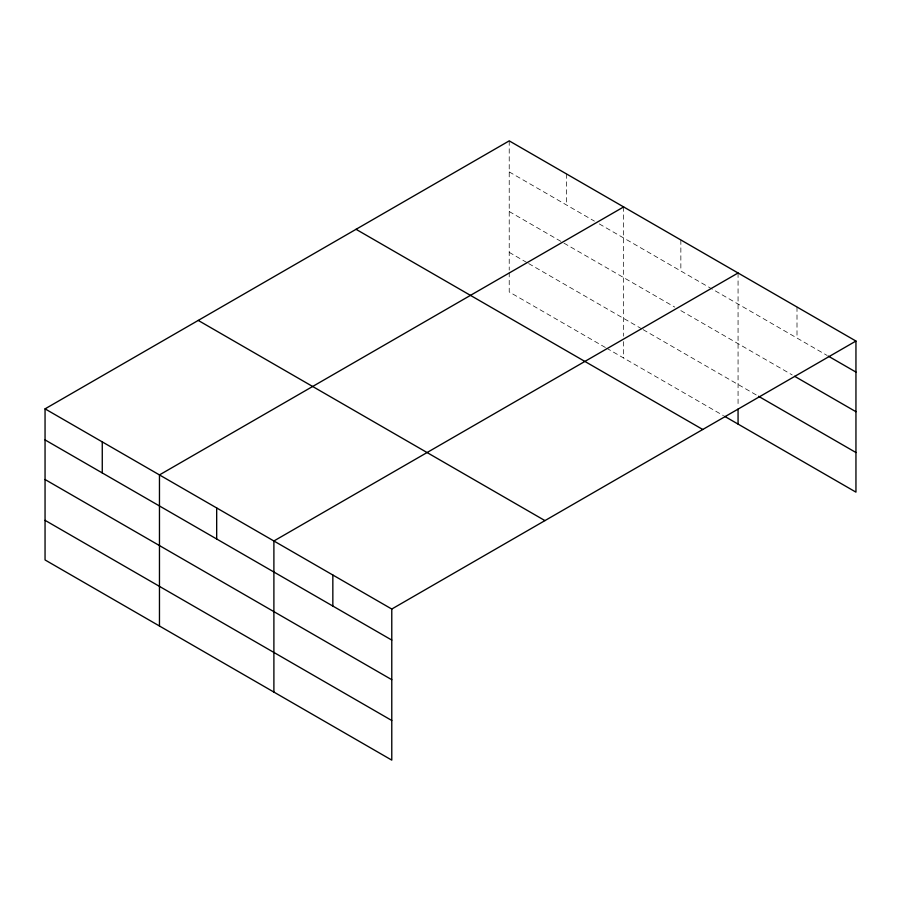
<?xml version="1.0" encoding="UTF-8"?>
<svg xmlns="http://www.w3.org/2000/svg" width="901" height="901" viewBox="0 0 901 901"><rect width="100%" height="100%" fill="white"/><g stroke="black" fill="none" stroke-linecap="round" stroke-linejoin="round"><path stroke-width="0.68" stroke-dasharray="4.5 3.38" d="M509.223 171.911L594.423 221.105M599.3 223.921L827.084 355.422M509.223 211.532L562.776 242.448M563.992 243.157L674.77 307.106M680.852 310.62L792.193 374.906M509.223 252.348L527.479 262.889M528.696 263.588L641.895 328.944M643.123 329.653L757.313 395.573M605.382 347.482L509.223 291.958L509.223 271.471M606.598 348.18L723.458 415.643M797.002 307.027L797.002 338.066M738.065 272.992L738.065 406.317M680.852 239.959L680.852 270.998M623.638 206.937L623.638 336.163M623.638 341.625L623.638 358.024M566.436 173.904L566.436 204.944M509.223 140.871L509.223 270.097"/><path stroke-width="1.35" d="M45.05 408.863L391.777 609.042L391.777 760.129L45.05 559.949L45.05 408.863L509.223 140.871L855.95 341.051L855.95 492.137L724.674 416.352M623.638 206.937L159.466 474.917L159.466 626.004M738.065 272.992L273.893 540.983L273.893 692.069M391.777 609.042L855.95 341.051M828.278 356.12L855.95 372.09M794.603 376.291L855.95 411.712M758.507 396.271L855.95 452.527M356.041 229.304L702.769 429.495M198.231 320.418L544.959 520.609M45.05 439.902L391.777 640.082M45.05 479.512L391.777 679.692M45.05 520.327L391.777 720.507M738.065 409.054L738.065 424.078M332.841 575.007L332.841 606.046M216.679 507.95L216.679 538.989M102.263 441.884L102.263 472.924"/></g></svg>
